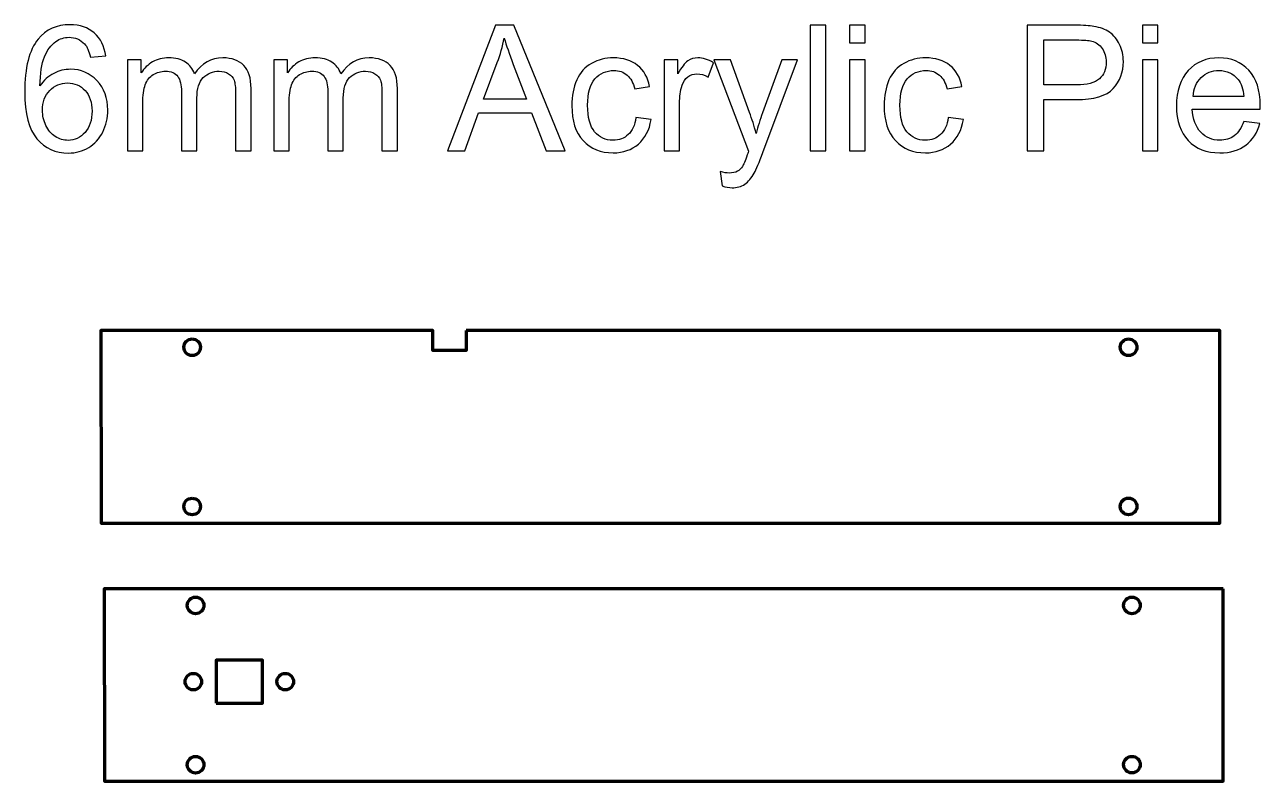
# Model space of a CAD drawing. Header units: millimetres. Extents: x 198 to 2323, y -968 to 148.
# Drawn here: x 1021.6 to 1393.7, y -80.2 to 147.9 of the extents above; entities that cross this region are included whole.
import ezdxf

# ---------------------------------------------------------------- set-up
doc = ezdxf.new("R2010")
doc.units = ezdxf.units.MM
doc.header["$MEASUREMENT"] = 0
doc.layers.add('Layer 1', color=7, linetype='Continuous')

msp = doc.modelspace()

# ---------------------------------------------------------------- linework, layer by layer
at = {"layer": 'Layer 1', "color": 250, "lineweight": 70}
msp.add_lwpolyline([(1079.2406, -56.6824), (1093.2406, -56.6824), (1093.2406, -43.6824), (1079.2406, -43.6824), (1079.2406, -56.6824)], close=True, dxfattribs=at)
for centre in [(1072.0488, 50.6224), (1354.0488, 50.6224), (1072.0488, 2.6036), (1354.0488, 2.628), (1073.0746, -27.2035), (1355.0746, -27.2035), (1072.3929, -50.1824), (1100.0814, -50.1824), (1073.0746, -75.2398), (1355.0746, -75.1996)]:
    msp.add_ellipse(centre, major_axis=(0, 2.5), ratio=1, dxfattribs=at)
at = {"layer": 'Layer 1', "color": 250}
for points, knots in [([(1046.0028, 138.4317), (1046.0028, 138.4317), (1041.3991, 138.0613), (1041.3991, 138.0613), (1040.9846, 139.8869), (1040.3937, 141.2187), (1039.6264, 142.0477), (1038.3652, 143.3794), (1036.8041, 144.0409), (1034.9521, 144.0409), (1033.4616, 144.0409), (1032.1387, 143.6264), (1031.0009, 142.7974), (1029.5369, 141.7302), (1028.3904, 140.178), (1027.5349, 138.1319), (1026.6882, 136.0769), (1026.2473, 133.1577), (1026.212, 129.3742), (1027.3321, 131.0763), (1028.7079, 132.3463), (1030.3307, 133.1665), (1031.9534, 133.9956), (1033.6468, 134.4101), (1035.4283, 134.4101), (1038.5328, 134.4101), (1041.1786, 133.2635), (1043.3658, 130.9793), (1045.5442, 128.6951), (1046.6378, 125.7494), (1046.6378, 122.1246), (1046.6378, 119.7433), (1046.1263, 117.5385), (1045.1032, 115.4923), (1044.0714, 113.4462), (1042.6691, 111.8852), (1040.8699, 110.8004), (1039.0796, 109.7156), (1037.0423, 109.1688), (1034.7669, 109.1688), (1030.8951, 109.1688), (1027.7289, 110.5976), (1025.2771, 113.4462), (1022.8341, 116.2949), (1021.6082, 120.9957), (1021.6082, 127.5397), (1021.6082, 134.8599), (1022.9664, 140.1868), (1025.674, 143.5117), (1028.0376, 146.4045), (1031.2214, 147.8509), (1035.2343, 147.8509), (1038.2153, 147.8509), (1040.6671, 147.0131), (1042.5721, 145.3462), (1044.4771, 143.6793), (1045.6236, 141.3774), (1046.0028, 138.4317)], [0, 0, 0, 0, 0.05263158, 0.05263158, 0.05263158, 0.10526316, 0.10526316, 0.10526316, 0.15789474, 0.15789474, 0.15789474, 0.21052632, 0.21052632, 0.21052632, 0.26315789, 0.26315789, 0.26315789, 0.31578947, 0.31578947, 0.31578947, 0.36842105, 0.36842105, 0.36842105, 0.42105263, 0.42105263, 0.42105263, 0.47368421, 0.47368421, 0.47368421, 0.52631579, 0.52631579, 0.52631579, 0.57894737, 0.57894737, 0.57894737, 0.63157895, 0.63157895, 0.63157895, 0.68421053, 0.68421053, 0.68421053, 0.73684211, 0.73684211, 0.73684211, 0.78947368, 0.78947368, 0.78947368, 0.84210526, 0.84210526, 0.84210526, 0.89473684, 0.89473684, 0.89473684, 0.94736842, 0.94736842, 0.94736842, 1, 1, 1, 1]), ([(1148.8905, 109.8038), (1148.8905, 109.8038), (1163.425, 147.6922), (1163.425, 147.6922), (1163.425, 147.6922), (1168.9371, 147.6922), (1168.9371, 147.6922), (1168.9371, 147.6922), (1184.3624, 109.8038), (1184.3624, 109.8038), (1184.3624, 109.8038), (1178.6562, 109.8038), (1178.6562, 109.8038), (1178.6562, 109.8038), (1174.2729, 121.2867), (1174.2729, 121.2867), (1174.2729, 121.2867), (1158.3185, 121.2867), (1158.3185, 121.2867), (1158.3185, 121.2867), (1154.2087, 109.8038), (1154.2087, 109.8038), (1154.2087, 109.8038), (1148.8905, 109.8038), (1148.8905, 109.8038)], [0, 0, 0, 0, 0.125, 0.125, 0.125, 0.25, 0.25, 0.25, 0.375, 0.375, 0.375, 0.5, 0.5, 0.5, 0.625, 0.625, 0.625, 0.75, 0.75, 0.75, 0.875, 0.875, 0.875, 1, 1, 1, 1]), ([(1258.1899, 109.8038), (1258.1899, 109.8038), (1258.1899, 147.6922), (1258.1899, 147.6922), (1258.1899, 147.6922), (1262.8465, 147.6922), (1262.8465, 147.6922), (1262.8465, 147.6922), (1262.8465, 109.8038), (1262.8465, 109.8038), (1262.8465, 109.8038), (1258.1899, 109.8038), (1258.1899, 109.8038)], [0, 0, 0, 0, 0.25, 0.25, 0.25, 0.5, 0.5, 0.5, 0.75, 0.75, 0.75, 1, 1, 1, 1]), ([(1270.052, 142.4005), (1270.052, 142.4005), (1270.052, 147.6922), (1270.052, 147.6922), (1270.052, 147.6922), (1274.7087, 147.6922), (1274.7087, 147.6922), (1274.7087, 147.6922), (1274.7087, 142.4005), (1274.7087, 142.4005), (1274.7087, 142.4005), (1270.052, 142.4005), (1270.052, 142.4005)], [0, 0, 0, 0, 0.25, 0.25, 0.25, 0.5, 0.5, 0.5, 0.75, 0.75, 0.75, 1, 1, 1, 1]), ([(1323.5507, 109.8038), (1323.5507, 109.8038), (1323.5507, 147.6922), (1323.5507, 147.6922), (1323.5507, 147.6922), (1337.8558, 147.6922), (1337.8558, 147.6922), (1340.3694, 147.6922), (1342.292, 147.5687), (1343.6238, 147.3306), (1345.4847, 147.0219), (1347.0457, 146.431), (1348.3069, 145.5667), (1349.5681, 144.6935), (1350.5823, 143.4765), (1351.3496, 141.9154), (1352.1169, 140.3544), (1352.4961, 138.6346), (1352.4961, 136.756), (1352.4961, 133.5458), (1351.4731, 130.8205), (1349.4181, 128.598), (1347.372, 126.3667), (1343.659, 125.2555), (1338.2968, 125.2555), (1338.2968, 125.2555), (1328.5778, 125.2555), (1328.5778, 125.2555), (1328.5778, 125.2555), (1328.5778, 109.8038), (1328.5778, 109.8038), (1328.5778, 109.8038), (1323.5507, 109.8038), (1323.5507, 109.8038)], [0, 0, 0, 0, 0.09090909, 0.09090909, 0.09090909, 0.18181818, 0.18181818, 0.18181818, 0.27272727, 0.27272727, 0.27272727, 0.36363636, 0.36363636, 0.36363636, 0.45454545, 0.45454545, 0.45454545, 0.54545455, 0.54545455, 0.54545455, 0.63636364, 0.63636364, 0.63636364, 0.72727273, 0.72727273, 0.72727273, 0.81818182, 0.81818182, 0.81818182, 0.90909091, 0.90909091, 0.90909091, 1, 1, 1, 1]), ([(1358.264, 142.4005), (1358.264, 142.4005), (1358.264, 147.6922), (1358.264, 147.6922), (1358.264, 147.6922), (1362.9207, 147.6922), (1362.9207, 147.6922), (1362.9207, 147.6922), (1362.9207, 142.4005), (1362.9207, 142.4005), (1362.9207, 142.4005), (1358.264, 142.4005), (1358.264, 142.4005)], [0, 0, 0, 0, 0.25, 0.25, 0.25, 0.5, 0.5, 0.5, 0.75, 0.75, 0.75, 1, 1, 1, 1]), ([(1159.7914, 125.3613), (1159.7914, 125.3613), (1172.703, 125.3613), (1172.703, 125.3613), (1172.703, 125.3613), (1168.7519, 135.8653), (1168.7519, 135.8653), (1167.5613, 139.0579), (1166.6617, 141.6949), (1166.0355, 143.7763), (1165.5152, 141.3069), (1164.8185, 138.8815), (1163.9453, 136.4826), (1163.9453, 136.4826), (1159.7914, 125.3613), (1159.7914, 125.3613)], [0, 0, 0, 0, 0.2, 0.2, 0.2, 0.4, 0.4, 0.4, 0.6, 0.6, 0.6, 0.8, 0.8, 0.8, 1, 1, 1, 1]), ([(1328.5778, 129.7005), (1328.5778, 129.7005), (1338.3674, 129.7005), (1338.3674, 129.7005), (1341.6129, 129.7005), (1343.906, 130.3002), (1345.273, 131.5085), (1346.6312, 132.7167), (1347.3103, 134.4101), (1347.3103, 136.6061), (1347.3103, 138.1848), (1346.9134, 139.543), (1346.1108, 140.6719), (1345.3083, 141.8008), (1344.2499, 142.5504), (1342.9447, 142.912), (1342.098, 143.1325), (1340.5369, 143.2472), (1338.2703, 143.2472), (1338.2703, 143.2472), (1328.5778, 143.2472), (1328.5778, 143.2472), (1328.5778, 143.2472), (1328.5778, 129.7005), (1328.5778, 129.7005)], [0, 0, 0, 0, 0.125, 0.125, 0.125, 0.25, 0.25, 0.25, 0.375, 0.375, 0.375, 0.5, 0.5, 0.5, 0.625, 0.625, 0.625, 0.75, 0.75, 0.75, 0.875, 0.875, 0.875, 1, 1, 1, 1]), ([(1052.5204, 109.8038), (1052.5204, 109.8038), (1052.5204, 137.2676), (1052.5204, 137.2676), (1052.5204, 137.2676), (1056.7008, 137.2676), (1056.7008, 137.2676), (1056.7008, 137.2676), (1056.7008, 133.387), (1056.7008, 133.387), (1057.5563, 134.7276), (1058.7028, 135.8124), (1060.1316, 136.6237), (1061.5603, 137.444), (1063.1831, 137.8497), (1065.0087, 137.8497), (1067.0372, 137.8497), (1068.7041, 137.4263), (1070.0006, 136.5885), (1071.297, 135.7418), (1072.2142, 134.5688), (1072.7434, 133.0519), (1074.9306, 136.2533), (1077.7617, 137.8497), (1081.2542, 137.8497), (1083.9882, 137.8497), (1086.096, 137.1), (1087.5601, 135.5919), (1089.0329, 134.0837), (1089.7738, 131.7642), (1089.7738, 128.6333), (1089.7738, 128.6333), (1089.7738, 109.8038), (1089.7738, 109.8038), (1089.7738, 109.8038), (1085.1171, 109.8038), (1085.1171, 109.8038), (1085.1171, 109.8038), (1085.1171, 127.0899), (1085.1171, 127.0899), (1085.1171, 128.942), (1084.9583, 130.2826), (1084.6585, 131.1028), (1084.3586, 131.923), (1083.8118, 132.5756), (1083.0092, 133.0783), (1082.2155, 133.581), (1081.2806, 133.828), (1080.2135, 133.828), (1078.2732, 133.828), (1076.6681, 133.1842), (1075.3892, 131.9053), (1074.1104, 130.6177), (1073.4754, 128.5628), (1073.4754, 125.7405), (1073.4754, 125.7405), (1073.4754, 109.8038), (1073.4754, 109.8038), (1073.4754, 109.8038), (1068.8187, 109.8038), (1068.8187, 109.8038), (1068.8187, 109.8038), (1068.8187, 127.6279), (1068.8187, 127.6279), (1068.8187, 129.6917), (1068.4395, 131.2439), (1067.681, 132.2758), (1066.9226, 133.3076), (1065.679, 133.828), (1063.9592, 133.828), (1062.6539, 133.828), (1061.4457, 133.484), (1060.3344, 132.7961), (1059.2232, 132.1082), (1058.4206, 131.1028), (1057.9179, 129.771), (1057.424, 128.4481), (1057.1771, 126.5343), (1057.1771, 124.0384), (1057.1771, 124.0384), (1057.1771, 109.8038), (1057.1771, 109.8038), (1057.1771, 109.8038), (1052.5204, 109.8038), (1052.5204, 109.8038)], [0, 0, 0, 0, 0.03571429, 0.03571429, 0.03571429, 0.07142857, 0.07142857, 0.07142857, 0.10714286, 0.10714286, 0.10714286, 0.14285714, 0.14285714, 0.14285714, 0.17857143, 0.17857143, 0.17857143, 0.21428571, 0.21428571, 0.21428571, 0.25, 0.25, 0.25, 0.28571429, 0.28571429, 0.28571429, 0.32142857, 0.32142857, 0.32142857, 0.35714286, 0.35714286, 0.35714286, 0.39285714, 0.39285714, 0.39285714, 0.42857143, 0.42857143, 0.42857143, 0.46428571, 0.46428571, 0.46428571, 0.5, 0.5, 0.5, 0.53571429, 0.53571429, 0.53571429, 0.57142857, 0.57142857, 0.57142857, 0.60714286, 0.60714286, 0.60714286, 0.64285714, 0.64285714, 0.64285714, 0.67857143, 0.67857143, 0.67857143, 0.71428571, 0.71428571, 0.71428571, 0.75, 0.75, 0.75, 0.78571429, 0.78571429, 0.78571429, 0.82142857, 0.82142857, 0.82142857, 0.85714286, 0.85714286, 0.85714286, 0.89285714, 0.89285714, 0.89285714, 0.92857143, 0.92857143, 0.92857143, 0.96428571, 0.96428571, 0.96428571, 1, 1, 1, 1]), ([(1096.6, 109.8038), (1096.6, 109.8038), (1096.6, 137.2676), (1096.6, 137.2676), (1096.6, 137.2676), (1100.7804, 137.2676), (1100.7804, 137.2676), (1100.7804, 137.2676), (1100.7804, 133.387), (1100.7804, 133.387), (1101.6359, 134.7276), (1102.7824, 135.8124), (1104.2112, 136.6237), (1105.6399, 137.444), (1107.2627, 137.8497), (1109.0883, 137.8497), (1111.1168, 137.8497), (1112.7837, 137.4263), (1114.0802, 136.5885), (1115.3766, 135.7418), (1116.2938, 134.5688), (1116.823, 133.0519), (1119.0102, 136.2533), (1121.8413, 137.8497), (1125.3338, 137.8497), (1128.0678, 137.8497), (1130.1756, 137.1), (1131.6397, 135.5919), (1133.1125, 134.0837), (1133.8534, 131.7642), (1133.8534, 128.6333), (1133.8534, 128.6333), (1133.8534, 109.8038), (1133.8534, 109.8038), (1133.8534, 109.8038), (1129.1967, 109.8038), (1129.1967, 109.8038), (1129.1967, 109.8038), (1129.1967, 127.0899), (1129.1967, 127.0899), (1129.1967, 128.942), (1129.0379, 130.2826), (1128.7381, 131.1028), (1128.4382, 131.923), (1127.8914, 132.5756), (1127.0888, 133.0783), (1126.2951, 133.581), (1125.3602, 133.828), (1124.2931, 133.828), (1122.3528, 133.828), (1120.7477, 133.1842), (1119.4688, 131.9053), (1118.19, 130.6177), (1117.555, 128.5628), (1117.555, 125.7405), (1117.555, 125.7405), (1117.555, 109.8038), (1117.555, 109.8038), (1117.555, 109.8038), (1112.8983, 109.8038), (1112.8983, 109.8038), (1112.8983, 109.8038), (1112.8983, 127.6279), (1112.8983, 127.6279), (1112.8983, 129.6917), (1112.5191, 131.2439), (1111.7606, 132.2758), (1111.0022, 133.3076), (1109.7586, 133.828), (1108.0388, 133.828), (1106.7335, 133.828), (1105.5253, 133.484), (1104.414, 132.7961), (1103.3028, 132.1082), (1102.5002, 131.1028), (1101.9975, 129.771), (1101.5036, 128.4481), (1101.2567, 126.5343), (1101.2567, 124.0384), (1101.2567, 124.0384), (1101.2567, 109.8038), (1101.2567, 109.8038), (1101.2567, 109.8038), (1096.6, 109.8038), (1096.6, 109.8038)], [0, 0, 0, 0, 0.03571429, 0.03571429, 0.03571429, 0.07142857, 0.07142857, 0.07142857, 0.10714286, 0.10714286, 0.10714286, 0.14285714, 0.14285714, 0.14285714, 0.17857143, 0.17857143, 0.17857143, 0.21428571, 0.21428571, 0.21428571, 0.25, 0.25, 0.25, 0.28571429, 0.28571429, 0.28571429, 0.32142857, 0.32142857, 0.32142857, 0.35714286, 0.35714286, 0.35714286, 0.39285714, 0.39285714, 0.39285714, 0.42857143, 0.42857143, 0.42857143, 0.46428571, 0.46428571, 0.46428571, 0.5, 0.5, 0.5, 0.53571429, 0.53571429, 0.53571429, 0.57142857, 0.57142857, 0.57142857, 0.60714286, 0.60714286, 0.60714286, 0.64285714, 0.64285714, 0.64285714, 0.67857143, 0.67857143, 0.67857143, 0.71428571, 0.71428571, 0.71428571, 0.75, 0.75, 0.75, 0.78571429, 0.78571429, 0.78571429, 0.82142857, 0.82142857, 0.82142857, 0.85714286, 0.85714286, 0.85714286, 0.89285714, 0.89285714, 0.89285714, 0.92857143, 0.92857143, 0.92857143, 0.96428571, 0.96428571, 0.96428571, 1, 1, 1, 1]), ([(1205.6966, 119.858), (1205.6966, 119.858), (1210.2474, 119.223), (1210.2474, 119.223), (1209.7447, 116.0921), (1208.4747, 113.6491), (1206.4198, 111.8764), (1204.3648, 110.1037), (1201.8336, 109.2217), (1198.8439, 109.2217), (1195.0956, 109.2217), (1192.0793, 110.4476), (1189.8039, 112.8994), (1187.5197, 115.3512), (1186.382, 118.8614), (1186.382, 123.4298), (1186.382, 126.3932), (1186.8759, 128.9773), (1187.8548, 131.1998), (1188.8338, 133.4135), (1190.3243, 135.0803), (1192.3351, 136.1828), (1194.3371, 137.294), (1196.5155, 137.8497), (1198.8791, 137.8497), (1201.8513, 137.8497), (1204.2943, 137.1), (1206.1816, 135.5919), (1208.0778, 134.0837), (1209.2949, 131.9406), (1209.8241, 129.1713), (1209.8241, 129.1713), (1205.3261, 128.4834), (1205.3261, 128.4834), (1204.894, 130.3267), (1204.1355, 131.7113), (1203.0331, 132.6462), (1201.9395, 133.5722), (1200.6166, 134.0396), (1199.0643, 134.0396), (1196.7184, 134.0396), (1194.8134, 133.2018), (1193.3405, 131.5261), (1191.8765, 129.8416), (1191.1445, 127.1958), (1191.1445, 123.5621), (1191.1445, 119.8756), (1191.85, 117.2033), (1193.2611, 115.5364), (1194.6811, 113.8696), (1196.5243, 113.0317), (1198.7909, 113.0317), (1200.6254, 113.0317), (1202.1511, 113.5873), (1203.3682, 114.7074), (1204.5941, 115.8187), (1205.3702, 117.5385), (1205.6966, 119.858)], [0, 0, 0, 0, 0.05263158, 0.05263158, 0.05263158, 0.10526316, 0.10526316, 0.10526316, 0.15789474, 0.15789474, 0.15789474, 0.21052632, 0.21052632, 0.21052632, 0.26315789, 0.26315789, 0.26315789, 0.31578947, 0.31578947, 0.31578947, 0.36842105, 0.36842105, 0.36842105, 0.42105263, 0.42105263, 0.42105263, 0.47368421, 0.47368421, 0.47368421, 0.52631579, 0.52631579, 0.52631579, 0.57894737, 0.57894737, 0.57894737, 0.63157895, 0.63157895, 0.63157895, 0.68421053, 0.68421053, 0.68421053, 0.73684211, 0.73684211, 0.73684211, 0.78947368, 0.78947368, 0.78947368, 0.84210526, 0.84210526, 0.84210526, 0.89473684, 0.89473684, 0.89473684, 0.94736842, 0.94736842, 0.94736842, 1, 1, 1, 1]), ([(1214.1632, 109.8038), (1214.1632, 109.8038), (1214.1632, 137.2676), (1214.1632, 137.2676), (1214.1632, 137.2676), (1218.3436, 137.2676), (1218.3436, 137.2676), (1218.3436, 137.2676), (1218.3436, 133.0607), (1218.3436, 133.0607), (1219.4108, 135.0098), (1220.3985, 136.2974), (1221.3069, 136.9148), (1222.2153, 137.541), (1223.2119, 137.8497), (1224.2967, 137.8497), (1225.8666, 137.8497), (1227.4629, 137.3558), (1229.0857, 136.3768), (1229.0857, 136.3768), (1227.4276, 132.0817), (1227.4276, 132.0817), (1226.2987, 132.7167), (1225.1699, 133.0342), (1224.041, 133.0342), (1223.0267, 133.0342), (1222.1183, 132.7256), (1221.3158, 132.117), (1220.5132, 131.5085), (1219.9399, 130.6618), (1219.596, 129.577), (1219.0756, 127.9278), (1218.8199, 126.1198), (1218.8199, 124.153), (1218.8199, 124.153), (1218.8199, 109.8038), (1218.8199, 109.8038), (1218.8199, 109.8038), (1214.1632, 109.8038), (1214.1632, 109.8038)], [0, 0, 0, 0, 0.07692308, 0.07692308, 0.07692308, 0.15384615, 0.15384615, 0.15384615, 0.23076923, 0.23076923, 0.23076923, 0.30769231, 0.30769231, 0.30769231, 0.38461538, 0.38461538, 0.38461538, 0.46153846, 0.46153846, 0.46153846, 0.53846154, 0.53846154, 0.53846154, 0.61538462, 0.61538462, 0.61538462, 0.69230769, 0.69230769, 0.69230769, 0.76923077, 0.76923077, 0.76923077, 0.84615385, 0.84615385, 0.84615385, 0.92307692, 0.92307692, 0.92307692, 1, 1, 1, 1]), ([(1299.7471, 119.858), (1299.7471, 119.858), (1304.2979, 119.223), (1304.2979, 119.223), (1303.7952, 116.0921), (1302.5252, 113.6491), (1300.4703, 111.8764), (1298.4153, 110.1037), (1295.8841, 109.2217), (1292.8944, 109.2217), (1289.1461, 109.2217), (1286.1298, 110.4476), (1283.8544, 112.8994), (1281.5702, 115.3512), (1280.4325, 118.8614), (1280.4325, 123.4298), (1280.4325, 126.3932), (1280.9264, 128.9773), (1281.9053, 131.1998), (1282.8843, 133.4135), (1284.3748, 135.0803), (1286.3856, 136.1828), (1288.3876, 137.294), (1290.566, 137.8497), (1292.9296, 137.8497), (1295.9018, 137.8497), (1298.3448, 137.1), (1300.2321, 135.5919), (1302.1283, 134.0837), (1303.3454, 131.9406), (1303.8746, 129.1713), (1303.8746, 129.1713), (1299.3766, 128.4834), (1299.3766, 128.4834), (1298.9445, 130.3267), (1298.186, 131.7113), (1297.0836, 132.6462), (1295.99, 133.5722), (1294.6671, 134.0396), (1293.1148, 134.0396), (1290.7689, 134.0396), (1288.8639, 133.2018), (1287.391, 131.5261), (1285.927, 129.8416), (1285.195, 127.1958), (1285.195, 123.5621), (1285.195, 119.8756), (1285.9005, 117.2033), (1287.3116, 115.5364), (1288.7316, 113.8696), (1290.5748, 113.0317), (1292.8414, 113.0317), (1294.6759, 113.0317), (1296.2016, 113.5873), (1297.4187, 114.7074), (1298.6446, 115.8187), (1299.4207, 117.5385), (1299.7471, 119.858)], [0, 0, 0, 0, 0.05263158, 0.05263158, 0.05263158, 0.10526316, 0.10526316, 0.10526316, 0.15789474, 0.15789474, 0.15789474, 0.21052632, 0.21052632, 0.21052632, 0.26315789, 0.26315789, 0.26315789, 0.31578947, 0.31578947, 0.31578947, 0.36842105, 0.36842105, 0.36842105, 0.42105263, 0.42105263, 0.42105263, 0.47368421, 0.47368421, 0.47368421, 0.52631579, 0.52631579, 0.52631579, 0.57894737, 0.57894737, 0.57894737, 0.63157895, 0.63157895, 0.63157895, 0.68421053, 0.68421053, 0.68421053, 0.73684211, 0.73684211, 0.73684211, 0.78947368, 0.78947368, 0.78947368, 0.84210526, 0.84210526, 0.84210526, 0.89473684, 0.89473684, 0.89473684, 0.94736842, 0.94736842, 0.94736842, 1, 1, 1, 1]), ([(1388.7528, 118.6938), (1388.7528, 118.6938), (1393.5682, 118.0588), (1393.5682, 118.0588), (1392.8186, 115.263), (1391.4163, 113.0846), (1389.3702, 111.5412), (1387.3241, 109.9978), (1384.7135, 109.2217), (1381.5297, 109.2217), (1377.5257, 109.2217), (1374.3507, 110.4564), (1372.0047, 112.9259), (1369.6587, 115.3865), (1368.4857, 118.8526), (1368.4857, 123.3064), (1368.4857, 127.9101), (1369.6675, 131.4908), (1372.04, 134.0308), (1374.4124, 136.5796), (1377.4904, 137.8497), (1381.2739, 137.8497), (1384.934, 137.8497), (1387.9238, 136.6061), (1390.2433, 134.1102), (1392.5628, 131.6143), (1393.727, 128.1042), (1393.727, 123.5798), (1393.727, 123.3064), (1393.7182, 122.8919), (1393.7005, 122.3451), (1393.7005, 122.3451), (1373.2482, 122.3451), (1373.2482, 122.3451), (1373.4246, 119.3376), (1374.2713, 117.0269), (1375.8059, 115.4306), (1377.3316, 113.8343), (1379.2454, 113.0317), (1381.5297, 113.0317), (1383.2318, 113.0317), (1384.687, 113.4815), (1385.8865, 114.3811), (1387.0948, 115.2807), (1388.0473, 116.7182), (1388.7528, 118.6938)], [0, 0, 0, 0, 0.06666667, 0.06666667, 0.06666667, 0.13333333, 0.13333333, 0.13333333, 0.2, 0.2, 0.2, 0.26666667, 0.26666667, 0.26666667, 0.33333333, 0.33333333, 0.33333333, 0.4, 0.4, 0.4, 0.46666667, 0.46666667, 0.46666667, 0.53333333, 0.53333333, 0.53333333, 0.6, 0.6, 0.6, 0.66666667, 0.66666667, 0.66666667, 0.73333333, 0.73333333, 0.73333333, 0.8, 0.8, 0.8, 0.86666667, 0.86666667, 0.86666667, 0.93333333, 0.93333333, 0.93333333, 1, 1, 1, 1]), ([(1231.6257, 99.2469), (1231.6257, 99.2469), (1231.0966, 103.5508), (1231.0966, 103.5508), (1232.1196, 103.2774), (1233.0016, 103.1363), (1233.76, 103.1363), (1234.8007, 103.1363), (1235.6298, 103.3127), (1236.2471, 103.6566), (1236.8733, 104.0006), (1237.3848, 104.4857), (1237.7817, 105.103), (1238.0728, 105.5705), (1238.549, 106.7258), (1239.2016, 108.5779), (1239.2898, 108.8337), (1239.4221, 109.2129), (1239.6162, 109.7156), (1239.6162, 109.7156), (1229.1916, 137.2676), (1229.1916, 137.2676), (1229.1916, 137.2676), (1234.1657, 137.2676), (1234.1657, 137.2676), (1234.1657, 137.2676), (1239.8984, 121.4102), (1239.8984, 121.4102), (1240.648, 119.4082), (1241.3095, 117.2915), (1241.9004, 115.069), (1242.4384, 117.1592), (1243.0734, 119.223), (1243.8142, 121.2514), (1243.8142, 121.2514), (1249.6703, 137.2676), (1249.6703, 137.2676), (1249.6703, 137.2676), (1254.3182, 137.2676), (1254.3182, 137.2676), (1254.3182, 137.2676), (1243.9377, 109.3275), (1243.9377, 109.3275), (1242.8176, 106.3201), (1241.9445, 104.2564), (1241.3183, 103.1187), (1240.4893, 101.5929), (1239.5368, 100.4728), (1238.4696, 99.7584), (1237.3937, 99.0441), (1236.1148, 98.6913), (1234.6332, 98.6913), (1233.7336, 98.6913), (1232.7282, 98.8765), (1231.6257, 99.2469)], [0, 0, 0, 0, 0.05555556, 0.05555556, 0.05555556, 0.11111111, 0.11111111, 0.11111111, 0.16666667, 0.16666667, 0.16666667, 0.22222222, 0.22222222, 0.22222222, 0.27777778, 0.27777778, 0.27777778, 0.33333333, 0.33333333, 0.33333333, 0.38888889, 0.38888889, 0.38888889, 0.44444444, 0.44444444, 0.44444444, 0.5, 0.5, 0.5, 0.55555556, 0.55555556, 0.55555556, 0.61111111, 0.61111111, 0.61111111, 0.66666667, 0.66666667, 0.66666667, 0.72222222, 0.72222222, 0.72222222, 0.77777778, 0.77777778, 0.77777778, 0.83333333, 0.83333333, 0.83333333, 0.88888889, 0.88888889, 0.88888889, 0.94444444, 0.94444444, 0.94444444, 1, 1, 1, 1]), ([(1270.052, 109.8038), (1270.052, 109.8038), (1270.052, 137.2676), (1270.052, 137.2676), (1270.052, 137.2676), (1274.7087, 137.2676), (1274.7087, 137.2676), (1274.7087, 137.2676), (1274.7087, 109.8038), (1274.7087, 109.8038), (1274.7087, 109.8038), (1270.052, 109.8038), (1270.052, 109.8038)], [0, 0, 0, 0, 0.25, 0.25, 0.25, 0.5, 0.5, 0.5, 0.75, 0.75, 0.75, 1, 1, 1, 1]), ([(1358.264, 109.8038), (1358.264, 109.8038), (1358.264, 137.2676), (1358.264, 137.2676), (1358.264, 137.2676), (1362.9207, 137.2676), (1362.9207, 137.2676), (1362.9207, 137.2676), (1362.9207, 109.8038), (1362.9207, 109.8038), (1362.9207, 109.8038), (1358.264, 109.8038), (1358.264, 109.8038)], [0, 0, 0, 0, 0.25, 0.25, 0.25, 0.5, 0.5, 0.5, 0.75, 0.75, 0.75, 1, 1, 1, 1]), ([(1373.5128, 126.1551), (1373.5128, 126.1551), (1388.8057, 126.1551), (1388.8057, 126.1551), (1388.6029, 128.4658), (1388.012, 130.1944), (1387.0507, 131.3497), (1385.5778, 133.1401), (1383.6552, 134.0396), (1381.3004, 134.0396), (1379.1661, 134.0396), (1377.3757, 133.3253), (1375.9205, 131.8965), (1374.4741, 130.4678), (1373.6716, 128.554), (1373.5128, 126.1551)], [0, 0, 0, 0, 0.2, 0.2, 0.2, 0.4, 0.4, 0.4, 0.6, 0.6, 0.6, 0.8, 0.8, 0.8, 1, 1, 1, 1]), ([(1026.9528, 122.0805), (1026.9528, 120.4753), (1027.2968, 118.9408), (1027.9759, 117.4767), (1028.655, 116.0127), (1029.6075, 114.9014), (1030.8157, 114.1341), (1032.0328, 113.3669), (1033.3205, 112.9788), (1034.6875, 112.9788), (1036.6719, 112.9788), (1038.3652, 113.7726), (1039.7675, 115.3601), (1041.1698, 116.9476), (1041.8753, 119.0995), (1041.8753, 121.8247), (1041.8753, 124.4441), (1041.1786, 126.5078), (1039.7939, 128.016), (1038.4093, 129.5241), (1036.6454, 130.2826), (1034.5023, 130.2826), (1032.4032, 130.2826), (1030.6129, 129.5241), (1029.1489, 128.016), (1027.6848, 126.5078), (1026.9528, 124.5323), (1026.9528, 122.0805)], [0, 0, 0, 0, 0.11111111, 0.11111111, 0.11111111, 0.22222222, 0.22222222, 0.22222222, 0.33333333, 0.33333333, 0.33333333, 0.44444444, 0.44444444, 0.44444444, 0.55555556, 0.55555556, 0.55555556, 0.66666667, 0.66666667, 0.66666667, 0.77777778, 0.77777778, 0.77777778, 0.88888889, 0.88888889, 0.88888889, 1, 1, 1, 1])]:
    msp.add_open_spline(points, degree=3, knots=knots, dxfattribs=at)
at = {"layer": 'Layer 1', "color": 250, "lineweight": 70}
for points, knots in [([(1154.5615, 55.6204), (1154.5615, 55.6204), (1381.5488, 55.6228), (1381.5488, 55.6228), (1381.5488, 55.6228), (1381.5488, -2.3765), (1381.5488, -2.3765), (1282.094, -2.3765), (1156.245, -2.402), (1044.587, -2.402), (1044.587, -2.402), (1044.5488, 55.6228), (1044.5488, 55.6228), (1044.5488, 55.6228), (1144.5594, 55.6228), (1144.5594, 55.6228), (1144.5594, 55.6228), (1144.5594, 49.621), (1144.5594, 49.621), (1144.5594, 49.621), (1154.5615, 49.621), (1154.5615, 49.621), (1154.5615, 49.621), (1154.5615, 55.6204), (1154.5615, 55.6204)], [0, 0, 0, 0, 0.125, 0.125, 0.125, 0.25, 0.25, 0.25, 0.375, 0.375, 0.375, 0.5, 0.5, 0.5, 0.625, 0.625, 0.625, 0.75, 0.75, 0.75, 0.875, 0.875, 0.875, 1, 1, 1, 1]), ([(1382.5746, -22.2024), (1382.5746, -22.2024), (1382.5746, -80.2022), (1382.5746, -80.2022), (1281.0203, -80.2022), (1147.1808, -80.2277), (1045.6128, -80.2277), (1045.6128, -80.2277), (1045.5746, -22.2024), (1045.5746, -22.2024), (1159.7339, -22.2024), (1258.992, -22.2037), (1382.5746, -22.2024)], [0, 0, 0, 0, 0.25, 0.25, 0.25, 0.5, 0.5, 0.5, 0.75, 0.75, 0.75, 1, 1, 1, 1])]:
    msp.add_open_spline(points, degree=3, knots=knots, dxfattribs=at)

doc.saveas('drawing.dxf')
